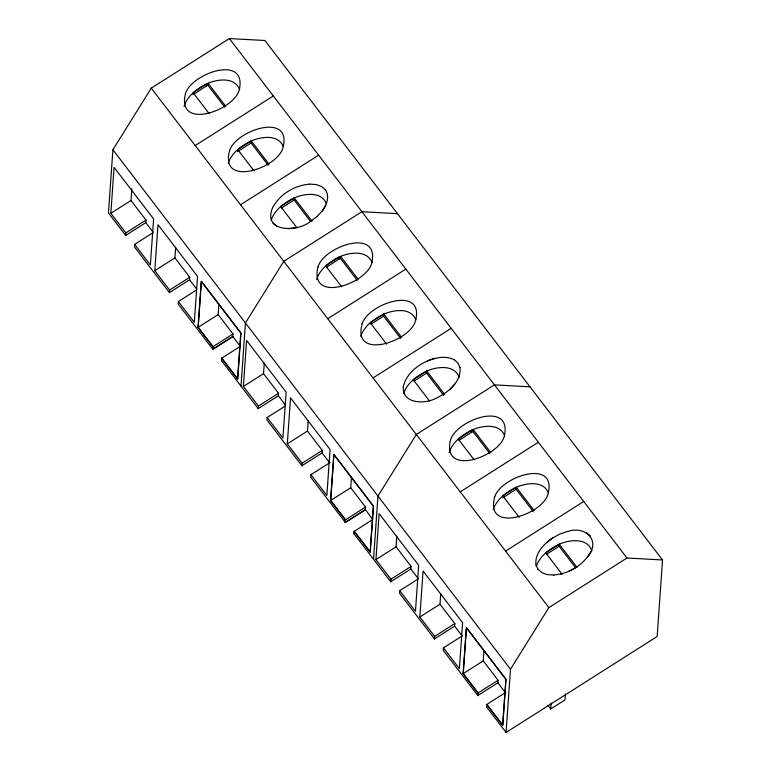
<?xml version="1.0" encoding="UTF-8"?>
<svg xmlns="http://www.w3.org/2000/svg" width="771" height="771" viewBox="0 0 771 771"><rect width="100%" height="100%" fill="white"/><g stroke="black" fill="none" stroke-linecap="round" stroke-linejoin="round"><path stroke-width="1.16" d="M462.59 635.69L443.45 647.842L443.267 650.396L477.885 695.615L478.068 692.946L463.255 673.594L466.474 627.604L506.017 679.261L502.798 725.251L486.858 704.424L486.674 707.094L506.075 732.45L657.171 636.499L662.53 559.968L264.925 40.506L229.373 38.55L151.251 88.154L112.894 149.767L108.47 212.989L125.673 235.454L145.815 222.655L145.998 220.101L130.993 200.508L131.822 188.712M125.673 235.454L125.846 232.9L110.851 213.297L114.06 167.307L153.602 218.964L150.384 264.954L134.636 244.378L152.764 232.861M134.636 244.378L134.453 246.932L169.418 292.604L189.56 279.815L189.743 277.252L174.93 257.9L175.672 247.289M169.418 292.604L169.591 290.05L154.778 270.698L157.997 224.708L197.53 276.365L194.321 322.355L178.38 301.528L196.509 290.012M178.38 301.528L178.197 304.082L212.815 349.311L232.813 336.609M193.001 94.756L206.397 85.938L206.541 83.894C216.911 79.124 234.442 76.512 239.694 89.561M224.727 107.198L207.939 85.273L208.083 83.229L225.604 106.109M218.925 303.976L218.183 314.587L232.996 333.939L232.823 336.493L212.671 349.292L212.854 346.738L198.041 327.386L201.25 281.396L240.793 333.053L237.574 379.043L221.634 358.216L239.771 346.699M212.815 349.311L212.998 346.642L198.186 327.29L201.404 281.299L240.947 332.956L237.728 378.947L221.788 358.12L221.605 360.789L258.208 408.611L278.35 395.812L278.533 393.258L263.528 373.665L264.27 363.045M221.46 360.77L221.634 358.216M268.183 165.312L251.095 142.992L251.24 140.948C261.253 136.621 278.302 134.077 283.342 146.577M241.005 386.136L245.429 322.924L283.786 261.311L361.907 211.707L397.46 213.663M258.208 408.611L258.381 406.047L243.385 386.454L246.595 340.464L286.137 392.121L282.918 438.111L267.171 417.535L285.299 406.018M267.171 417.535L266.988 420.089L301.953 465.761L322.095 452.962L322.278 450.409L307.465 431.056L308.207 420.446M310.453 221.354L294.088 199.959L294.223 197.916C304.237 193.588 321.285 191.044 326.326 203.544M301.953 465.761L302.126 463.207L287.313 443.855L290.532 397.865L330.065 449.522L326.856 495.512L310.915 474.685L330.055 462.533M310.915 474.685L310.732 477.239L345.35 522.468L365.348 509.766M326.499 267.277L338.932 259.095L339.076 257.051C349.446 252.281 366.977 249.669 372.229 262.718M357.262 280.355L340.474 258.42L340.618 256.377L358.139 279.266M351.46 477.133L350.718 487.744L365.531 507.096L365.358 509.65L345.206 522.449L345.389 519.885L330.576 500.533L333.785 454.543L373.328 506.2L370.109 552.19L354.168 531.373L372.306 519.856M345.35 522.468L345.533 519.789L330.72 500.437L333.939 454.447L373.482 506.104L370.263 552.094L354.323 531.277L354.14 533.946L390.743 581.758L410.885 568.969L411.068 566.415L396.063 546.812L396.805 536.202M353.995 533.927L354.168 531.373M400.718 338.469L383.63 316.149L383.775 314.105C393.788 309.778 410.837 307.234 415.877 319.734M373.54 559.293L377.963 496.081L416.321 434.468L494.442 384.864L529.995 386.82M390.743 581.758L390.916 579.204L375.92 559.611L379.13 513.621L418.672 565.278L415.453 611.268L399.706 590.682L417.834 579.175M399.706 590.682L399.523 593.246L434.487 638.918L454.63 626.119L454.813 623.566L440 604.213L440.742 593.603M443.701 395.436L426.623 373.116L426.758 371.073C437.032 366.504 454.726 364.288 459.275 377.588M434.487 638.918L434.661 636.364L419.848 617.002L423.067 571.022L462.6 622.679L459.391 668.659L443.45 647.842M459.034 440.434L471.466 432.252L471.611 430.208C481.981 425.438 499.512 422.816 504.764 435.875M489.797 453.512L473.009 431.577L473.153 429.534L490.674 452.423M483.995 650.281L483.253 660.901L498.066 680.253L497.893 682.807L477.741 695.596L477.924 693.042L463.111 673.69L466.32 627.7L505.863 679.357L502.644 725.347L486.703 704.521L505.843 692.368M486.53 707.074L486.703 704.521M533.253 511.626L516.165 489.306L516.31 487.262C526.323 482.925 543.372 480.391 548.412 492.891M506.075 732.45L510.498 669.238L548.856 607.625L626.977 558.011L662.53 559.968M575.523 567.658L559.158 546.273L559.293 544.23C569.567 539.661 587.261 537.445 591.81 550.745M565.403 694.006L564.989 699.904L550.745 708.954L551.159 703.056M184.057 106.369C187.382 95.835 197 88.626 206.541 83.894L193.145 92.713L209.201 113.694M316.592 279.526C319.917 268.992 329.535 261.783 339.076 257.051L325.68 265.87L341.736 286.841M449.127 452.683C452.452 442.149 462.07 434.94 471.611 430.208L458.215 439.017L474.271 459.998M228.187 163.173C231.83 152.677 241.545 145.555 251.24 140.948L269.04 164.194M272.597 207.621C262.101 232.775 297.991 232.254 310.617 221.335M271.17 220.14C274.813 209.645 284.528 202.522 294.223 197.916L312.024 221.161M360.722 336.329C364.365 325.834 374.08 318.712 383.775 314.105L401.575 337.351M403.339 386.55C406.837 371.786 421.053 362.235 434.931 358.332M403.705 393.297C407.348 382.801 417.063 375.679 426.758 371.073L444.559 394.318M493.247 509.477C496.9 498.991 506.614 491.869 516.31 487.262L534.11 510.508M536.24 566.444C539.883 555.958 549.598 548.836 559.293 544.23L577.093 567.475M587.251 557.366C601.534 541.088 585.806 525.186 567.466 531.518M272.597 207.659C279.786 194.119 294.551 185.425 309.643 184.105M317.006 216.564L322.182 211.023L325.796 205.211M322.182 211.061C326.673 205.153 330.027 196.557 325.391 189.782M403.339 386.512C401.633 403.937 424.888 404.428 435.981 398.289C447.893 392.709 461.444 381.973 459.988 367.372M590.865 551.516C584.881 562.984 573.335 570.646 561.057 574M449.541 389.683L454.717 384.18M552.846 537.801C543.94 543.825 534.505 553.289 536.009 564.96M310.617 221.373L317.006 216.526M546.456 542.649L552.846 537.84L560.016 534.004L567.466 531.489M195.188 145.555L273.31 95.951M110.851 213.297L130.993 200.508M251.24 140.948L237.69 149.555L254.054 170.95M237.545 151.598L251.095 142.992M125.846 232.9L145.998 220.101M240.523 204.778L318.635 155.173M154.778 270.698L174.93 257.9M294.223 197.916L280.673 206.522L297.037 227.917M281.492 207.958L294.088 199.959M169.591 290.05L189.743 277.252M198.041 327.386L218.183 314.587M212.854 346.738L232.996 333.939M327.723 318.712L405.845 269.098M243.385 386.454L263.528 373.665M383.775 314.105L370.225 322.712L386.589 344.107M371.044 324.138L383.63 316.149M258.381 406.047L278.533 393.258M373.058 377.935L451.17 328.33M287.313 443.855L307.465 431.056M426.758 371.073L413.208 379.679L429.572 401.074M414.027 381.105L426.623 373.116M302.126 463.207L322.278 450.409M330.576 500.533L350.718 487.744M345.389 519.885L365.531 507.096M460.258 491.859L538.38 442.255M375.92 559.611L396.063 546.812M516.31 487.262L502.759 495.869L519.124 517.254M502.615 497.912L516.165 489.306M390.916 579.204L411.068 566.415M505.593 551.092L583.705 501.487M419.848 617.002L440 604.213M559.293 544.23L545.743 552.836L562.107 574.222M546.562 554.262L559.158 546.273M434.661 636.364L454.813 623.566M463.111 673.69L483.253 660.901M477.924 693.042L498.066 680.253M568.516 571.446L575.686 567.649M206.397 85.938L207.939 85.273M338.932 259.095L340.474 258.42M471.466 432.252L473.009 431.577M427.471 360.886C435.827 357.571 445.648 355.47 454.071 359.681M288.749 228.727L295.997 227.657M553.819 575.07L561.066 573.961M309.634 184.134L316.168 184.548L321.536 186.524L325.381 189.82M553.819 575.041L547.294 574.626L541.926 572.651L538.071 569.355M454.071 359.643L457.916 362.977L459.979 367.401M273.001 223.05L276.856 226.346M586.606 532.838L590.451 536.124M229.373 38.55L626.977 558.011M151.251 88.154L548.856 607.625M547.979 705.34L550.745 708.954M112.894 149.767L510.498 669.238M145.815 222.655L153.14 232.225M189.56 279.815L196.884 289.376M278.35 395.812L285.675 405.382M322.095 452.962L329.419 462.533M410.885 568.969L418.21 578.539M454.63 626.119L461.954 635.69M232.823 336.493L240.138 346.179M365.358 509.65L372.672 519.336M497.893 682.807L505.207 692.483M536.009 564.931L538.071 569.393M185.406 93.869C176.588 130.501 233.42 110.851 239.155 90.236C247.963 53.604 191.141 73.255 185.406 93.869M317.941 267.026C309.123 303.658 365.955 284.007 371.689 263.393C380.498 226.761 323.675 246.412 317.941 267.026M450.476 440.183C441.658 476.815 498.49 457.164 504.224 436.54C513.033 399.918 456.21 419.569 450.476 440.183M229.613 150.653C219.398 187.555 276.644 168.839 282.812 148.244C293.028 111.342 235.781 130.058 229.613 150.653M362.148 323.81C351.933 360.712 409.179 341.987 415.347 321.391C425.563 284.499 368.316 303.215 362.148 323.81M494.683 496.967C484.467 533.86 541.714 515.144 547.882 494.548C558.098 457.656 500.851 476.372 494.683 496.967"/></g></svg>
